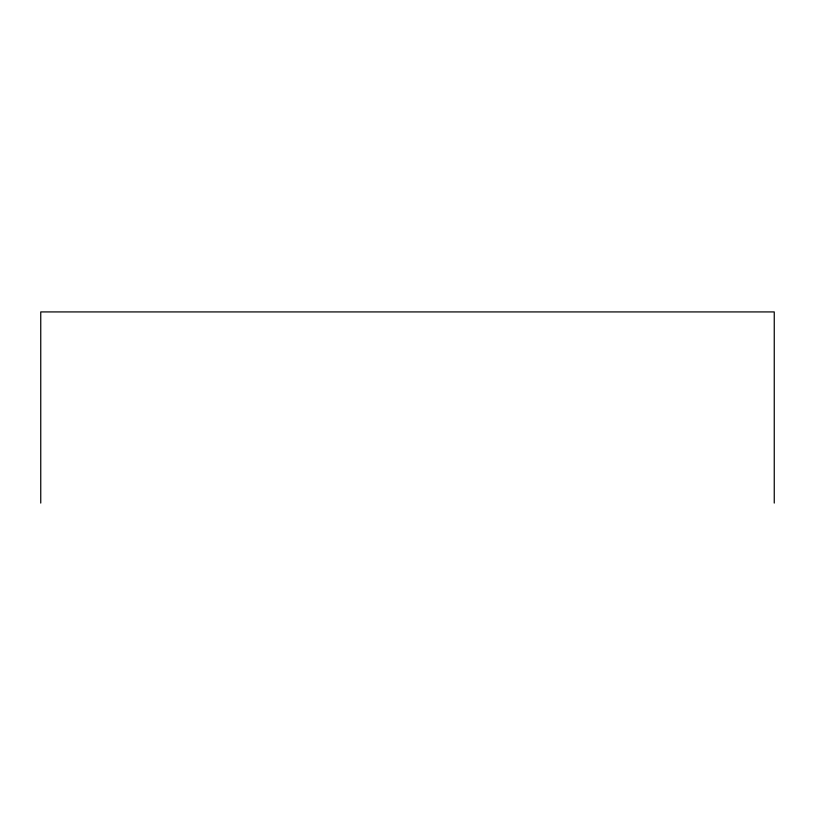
<?xml version="1.0" encoding="UTF-8"?>
<svg xmlns="http://www.w3.org/2000/svg" width="815" height="815" viewBox="0 0 815 815"><rect width="100%" height="100%" fill="white"/><g stroke="black" fill="none" stroke-linecap="round" stroke-linejoin="round"><path stroke-width="1.22" d="M774.25 503.079L774.25 311.921L40.75 311.921L40.75 503.079"/></g></svg>
